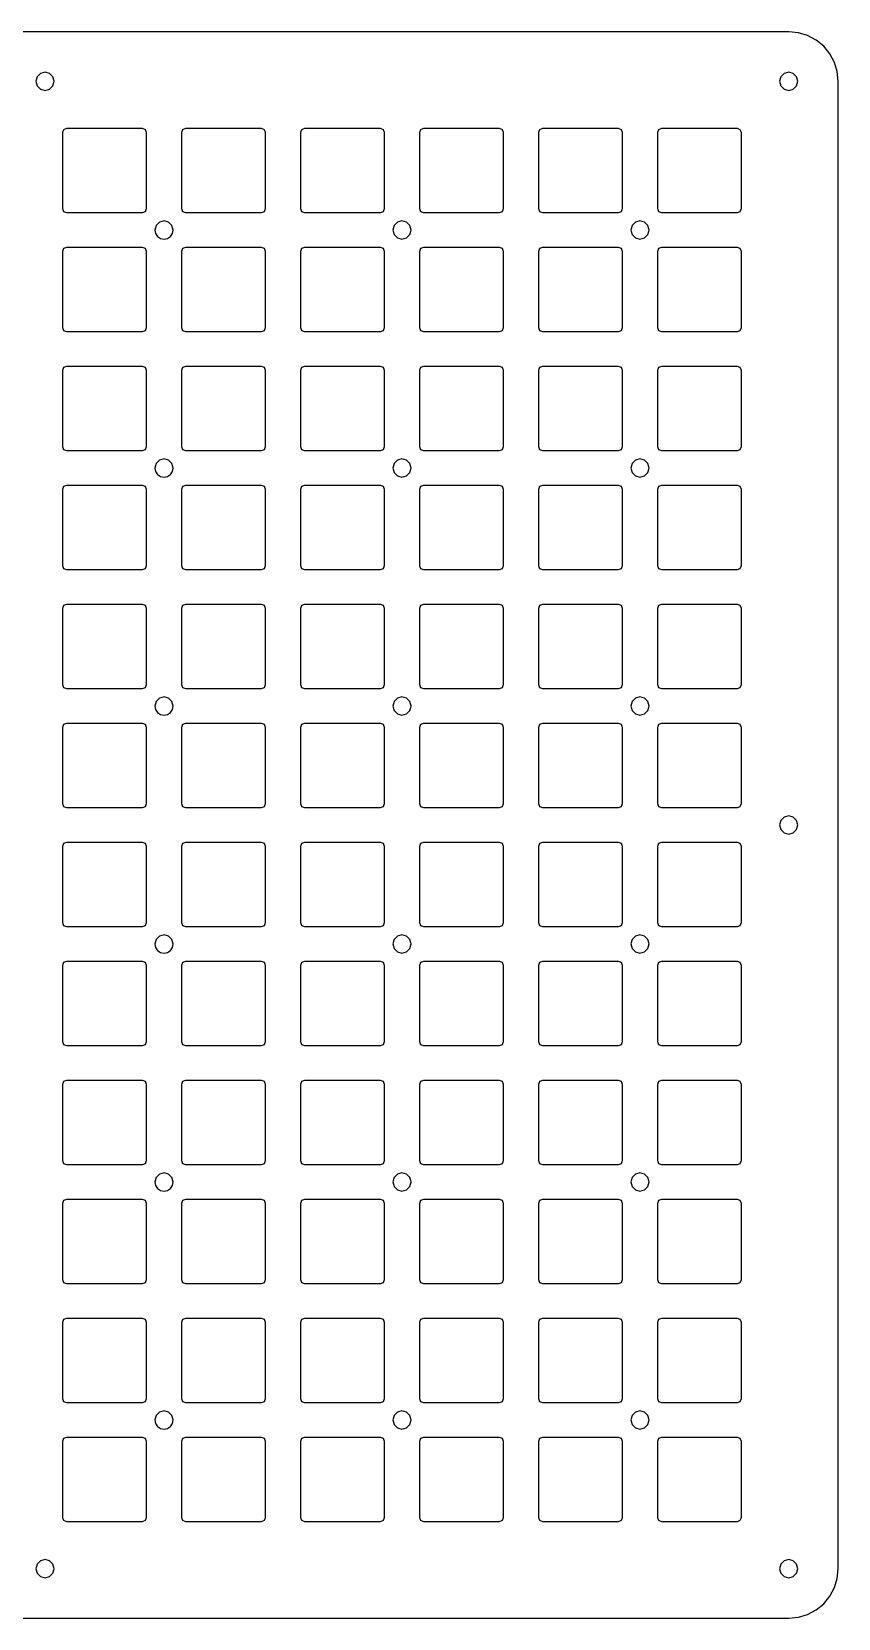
# Model space of a CAD drawing. Extents: x -1 to 205, y 93 to 298.
# Drawn here: x 103.1 to 204.7, y 93.2 to 293.2 of the extents above; entities that cross this region are included whole.
import ezdxf

# ---------------------------------------------------------------- set-up
doc = ezdxf.new("R2010")
doc.units = 0

msp = doc.modelspace()

# ---------------------------------------------------------------- linework, layer by layer
at = {"layer": 'Shape2DView'}
for p, q in [((198.489, 293.157), (10.9892, 293.157)), ((199.714009, 293.0358), (198.489, 293.157)), ((200.880773, 292.68125), (199.714009, 293.0358)), ((201.956506, 292.10693), (200.880773, 292.68125)), ((202.90842, 291.32642), (201.956506, 292.10693)), ((203.68893, 290.374506), (202.90842, 291.32642)), ((204.26325, 289.298773), (203.68893, 290.374506)), ((104.739, 288.057), (104.164, 287.902929)), ((105.314, 287.902929), (104.739, 288.057)), ((198.489, 288.057), (197.914, 287.902929)), ((199.064, 287.902929), (198.489, 288.057)), ((204.6178, 288.132009), (204.26325, 289.298773)), ((204.739, 286.907), (204.6178, 288.132009)), ((103.743071, 287.482), (103.589, 286.907)), ((103.589, 286.907), (103.743071, 286.332)), ((104.164, 287.902929), (103.743071, 287.482)), ((103.743071, 286.332), (104.164, 285.911071)), ((105.734929, 287.482), (105.314, 287.902929)), ((105.314, 285.911071), (105.734929, 286.332)), ((105.889, 286.907), (105.734929, 287.482)), ((105.734929, 286.332), (105.889, 286.907)), ((105.889, 286.907), (105.889, 286.907)), ((197.493071, 287.482), (197.339, 286.907)), ((197.339, 286.907), (197.493071, 286.332)), ((197.914, 287.902929), (197.493071, 287.482)), ((197.493071, 286.332), (197.914, 285.911071)), ((199.484929, 287.482), (199.064, 287.902929)), ((199.064, 285.911071), (199.484929, 286.332)), ((199.639, 286.907), (199.484929, 287.482)), ((199.484929, 286.332), (199.639, 286.907)), ((199.639, 286.907), (199.639, 286.907)), ((204.739, 99.4073), (204.739, 286.907)), ((104.164, 285.911071), (104.739, 285.757)), ((104.739, 285.757), (105.314, 285.911071)), ((197.914, 285.911071), (198.489, 285.757)), ((198.489, 285.757), (199.064, 285.911071)), ((107.085446, 280.810555), (106.938999, 280.457002)), ((106.939, 280.457), (106.939, 270.857)), ((107.439, 280.957), (107.085446, 280.810555)), ((117.039, 280.957), (107.439, 280.957)), ((117.392554, 280.810552), (117.039002, 280.956998)), ((117.539, 280.457), (117.392554, 280.810552)), ((117.539, 270.857), (117.539, 280.457)), ((121.939, 280.457), (121.939, 270.857)), ((122.085448, 280.810554), (121.939002, 280.457002)), ((122.439, 280.957), (122.085448, 280.810554)), ((132.039, 280.957), (122.439, 280.957)), ((132.392553, 280.810553), (132.038999, 280.956998)), ((132.539, 280.457), (132.392553, 280.810553)), ((132.539, 270.857), (132.539, 280.457)), ((136.939, 280.457), (136.939, 270.857)), ((137.085448, 280.810554), (136.939002, 280.457002)), ((137.439, 280.957), (137.085448, 280.810554)), ((147.039, 280.957), (137.439, 280.957)), ((147.392554, 280.810552), (147.039002, 280.956998)), ((147.539, 280.457), (147.392554, 280.810552)), ((147.539, 270.857), (147.539, 280.457)), ((152.085446, 280.810555), (151.938999, 280.457002)), ((151.939, 280.457), (151.939, 270.857)), ((152.439, 280.957), (152.085446, 280.810555)), ((162.039, 280.957), (152.439, 280.957)), ((162.392554, 280.810552), (162.039002, 280.956998)), ((162.539, 280.457), (162.392554, 280.810552)), ((162.539, 270.857), (162.539, 280.457)), ((166.939, 280.457), (166.939, 270.857)), ((167.085448, 280.810554), (166.939002, 280.457002)), ((167.439, 280.957), (167.085448, 280.810554)), ((177.039, 280.957), (167.439, 280.957)), ((177.392553, 280.810553), (177.038999, 280.956998)), ((177.539, 280.457), (177.392553, 280.810553)), ((177.539, 270.857), (177.539, 280.457)), ((181.939, 280.457), (181.939, 270.857)), ((182.085448, 280.810554), (181.939002, 280.457002)), ((182.439, 280.957), (182.085448, 280.810554)), ((192.039, 280.957), (182.439, 280.957)), ((192.392554, 280.810552), (192.039002, 280.956998)), ((192.539, 280.457), (192.392554, 280.810552)), ((192.539, 270.857), (192.539, 280.457)), ((106.939, 270.857), (107.085447, 270.503447)), ((107.085447, 270.503447), (107.439001, 270.357001)), ((107.439, 270.357), (117.039, 270.357)), ((117.039, 270.357), (117.392552, 270.503447)), ((117.392552, 270.503447), (117.538998, 270.856999)), ((121.939, 270.857), (122.085446, 270.503448)), ((122.085446, 270.503448), (122.438998, 270.357001)), ((122.439, 270.357), (132.039, 270.357)), ((132.039, 270.357), (132.392554, 270.503446)), ((132.392554, 270.503446), (132.539001, 270.856999)), ((136.939, 270.857), (137.085446, 270.503448)), ((137.085446, 270.503448), (137.438998, 270.357001)), ((137.439, 270.357), (147.039, 270.357)), ((147.039, 270.357), (147.392552, 270.503447)), ((147.392552, 270.503447), (147.538998, 270.856999)), ((151.939, 270.857), (152.085447, 270.503447)), ((152.085447, 270.503447), (152.439001, 270.357001)), ((152.439, 270.357), (162.039, 270.357)), ((162.039, 270.357), (162.392552, 270.503447)), ((162.392552, 270.503447), (162.538998, 270.856999)), ((166.939, 270.857), (167.085446, 270.503448)), ((167.085446, 270.503448), (167.438998, 270.357001)), ((167.439, 270.357), (177.039, 270.357)), ((177.039, 270.357), (177.392554, 270.503446)), ((177.392554, 270.503446), (177.539001, 270.856999)), ((181.939, 270.857), (182.085446, 270.503448)), ((182.085446, 270.503448), (182.438998, 270.357001)), ((182.439, 270.357), (192.039, 270.357)), ((192.039, 270.357), (192.392552, 270.503447)), ((192.392552, 270.503447), (192.538998, 270.856999)), ((118.743071, 268.732), (118.589, 268.157)), ((118.589, 268.157), (118.679373, 267.709368)), ((119.164, 269.152929), (118.743071, 268.732)), ((119.739, 269.307), (119.164, 269.152929)), ((120.314, 269.152929), (119.739, 269.307)), ((120.734929, 268.732), (120.314, 269.152929)), ((120.889, 268.157), (120.734929, 268.732)), ((120.798627, 267.709368), (120.889, 268.157)), ((120.889, 268.157), (120.889, 268.157)), ((148.743071, 268.732), (148.589, 268.157)), ((148.589, 268.157), (148.743071, 267.582)), ((149.164, 269.152929), (148.743071, 268.732)), ((149.739, 269.307), (149.164, 269.152929)), ((150.314, 269.152929), (149.739, 269.307)), ((150.734929, 268.732), (150.314, 269.152929)), ((150.889, 268.157), (150.734929, 268.732)), ((150.734929, 267.582), (150.889, 268.157)), ((150.889, 268.157), (150.889, 268.157)), ((178.743071, 268.732), (178.589, 268.157)), ((178.589, 268.157), (178.743071, 267.582)), ((179.164, 269.152929), (178.743071, 268.732)), ((179.739, 269.307), (179.164, 269.152929)), ((180.314, 269.152929), (179.739, 269.307)), ((180.734929, 268.732), (180.314, 269.152929)), ((180.889, 268.157), (180.734929, 268.732)), ((180.734929, 267.582), (180.889, 268.157)), ((180.889, 268.157), (180.889, 268.157)), ((118.679373, 267.709368), (118.925827, 267.343827)), ((118.925827, 267.343827), (119.291368, 267.097373)), ((119.291368, 267.097373), (119.739, 267.007)), ((119.739, 267.007), (120.186632, 267.097373)), ((120.186632, 267.097373), (120.552173, 267.343827)), ((120.552173, 267.343827), (120.798627, 267.709368)), ((148.743071, 267.582), (149.164, 267.161071)), ((149.164, 267.161071), (149.739, 267.007)), ((149.739, 267.007), (150.314, 267.161071)), ((150.314, 267.161071), (150.734929, 267.582)), ((178.743071, 267.582), (179.164, 267.161071)), ((179.164, 267.161071), (179.739, 267.007)), ((179.739, 267.007), (180.314, 267.161071)), ((180.314, 267.161071), (180.734929, 267.582)), ((107.085446, 265.810555), (106.938999, 265.457002)), ((106.939, 265.457), (106.939, 255.857)), ((107.439, 265.957), (107.085446, 265.810555)), ((117.039, 265.957), (107.439, 265.957)), ((117.392554, 265.810552), (117.039002, 265.956998)), ((117.539, 265.457), (117.392554, 265.810552)), ((117.539, 255.857), (117.539, 265.457)), ((121.939, 265.457), (121.939, 255.857)), ((122.085448, 265.810554), (121.939002, 265.457002)), ((122.439, 265.957), (122.085448, 265.810554)), ((132.039, 265.957), (122.439, 265.957)), ((132.392553, 265.810553), (132.038999, 265.956998)), ((132.539, 265.457), (132.392553, 265.810553)), ((132.539, 255.857), (132.539, 265.457)), ((136.939, 265.457), (136.939, 255.857)), ((137.085448, 265.810554), (136.939002, 265.457002)), ((137.439, 265.957), (137.085448, 265.810554)), ((147.039, 265.957), (137.439, 265.957)), ((147.392554, 265.810552), (147.039002, 265.956998)), ((147.539, 265.457), (147.392554, 265.810552)), ((147.539, 255.857), (147.539, 265.457)), ((152.085446, 265.810555), (151.938999, 265.457002)), ((151.939, 265.457), (151.939, 255.857)), ((152.439, 265.957), (152.085446, 265.810555)), ((162.039, 265.957), (152.439, 265.957)), ((162.392554, 265.810552), (162.039002, 265.956998)), ((162.539, 265.457), (162.392554, 265.810552)), ((162.539, 255.857), (162.539, 265.457)), ((166.939, 265.457), (166.939, 255.857)), ((167.085448, 265.810554), (166.939002, 265.457002)), ((167.439, 265.957), (167.085448, 265.810554)), ((177.039, 265.957), (167.439, 265.957)), ((177.392553, 265.810553), (177.038999, 265.956998)), ((177.539, 265.457), (177.392553, 265.810553)), ((177.539, 255.857), (177.539, 265.457)), ((181.939, 265.457), (181.939, 255.857)), ((182.085448, 265.810554), (181.939002, 265.457002)), ((182.439, 265.957), (182.085448, 265.810554)), ((192.039, 265.957), (182.439, 265.957)), ((192.392554, 265.810552), (192.039002, 265.956998)), ((192.539, 265.457), (192.392554, 265.810552)), ((192.539, 255.857), (192.539, 265.457)), ((106.939, 255.857), (107.085447, 255.503447)), ((107.085447, 255.503447), (107.439001, 255.357002)), ((107.439, 255.357), (117.039, 255.357)), ((117.039, 255.357), (117.392552, 255.503446)), ((117.392552, 255.503446), (117.538998, 255.856998)), ((121.939, 255.857), (122.085446, 255.503448)), ((122.085446, 255.503448), (122.438998, 255.357002)), ((122.439, 255.357), (132.039, 255.357)), ((132.039, 255.357), (132.392554, 255.503445)), ((132.392554, 255.503445), (132.539001, 255.856998)), ((136.939, 255.857), (137.085446, 255.503448)), ((137.085446, 255.503448), (137.438998, 255.357002)), ((137.439, 255.357), (147.039, 255.357)), ((147.039, 255.357), (147.392552, 255.503446)), ((147.392552, 255.503446), (147.538998, 255.856998)), ((151.939, 255.857), (152.085447, 255.503447)), ((152.085447, 255.503447), (152.439001, 255.357002)), ((152.439, 255.357), (162.039, 255.357)), ((162.039, 255.357), (162.392552, 255.503446)), ((162.392552, 255.503446), (162.538998, 255.856998)), ((166.939, 255.857), (167.085446, 255.503448)), ((167.085446, 255.503448), (167.438998, 255.357002)), ((167.439, 255.357), (177.039, 255.357)), ((177.039, 255.357), (177.392554, 255.503445)), ((177.392554, 255.503445), (177.539001, 255.856998)), ((181.939, 255.857), (182.085446, 255.503448)), ((182.085446, 255.503448), (182.438998, 255.357002)), ((182.439, 255.357), (192.039, 255.357)), ((192.039, 255.357), (192.392552, 255.503446)), ((192.392552, 255.503446), (192.538998, 255.856998)), ((107.085445, 250.810554), (106.938999, 250.456999)), ((106.939, 250.457), (106.939, 240.857)), ((107.439, 250.957), (107.085445, 250.810554)), ((117.039, 250.957), (107.439, 250.957)), ((117.392555, 250.810554), (117.039002, 250.957001)), ((117.539, 250.457), (117.392555, 250.810554)), ((117.539, 240.857), (117.539, 250.457)), ((121.939, 250.457), (121.939, 240.857)), ((122.085447, 250.810553), (121.939002, 250.456999)), ((122.439, 250.957), (122.085447, 250.810553)), ((132.039, 250.957), (122.439, 250.957)), ((132.392554, 250.810555), (132.038999, 250.957001)), ((132.539, 250.457), (132.392554, 250.810555)), ((132.539, 240.857), (132.539, 250.457)), ((136.939, 250.457), (136.939, 240.857)), ((137.085447, 250.810553), (136.939002, 250.456999)), ((137.439, 250.957), (137.085447, 250.810553)), ((147.039, 250.957), (137.439, 250.957)), ((147.392555, 250.810554), (147.039002, 250.957001)), ((147.539, 250.457), (147.392555, 250.810554)), ((147.539, 240.857), (147.539, 250.457)), ((152.085445, 250.810554), (151.938999, 250.456999)), ((151.939, 250.457), (151.939, 240.857)), ((152.439, 250.957), (152.085445, 250.810554)), ((162.039, 250.957), (152.439, 250.957)), ((162.392555, 250.810554), (162.039002, 250.957001)), ((162.539, 250.457), (162.392555, 250.810554)), ((162.539, 240.857), (162.539, 250.457)), ((166.939, 250.457), (166.939, 240.857)), ((167.085447, 250.810553), (166.939002, 250.456999)), ((167.439, 250.957), (167.085447, 250.810553)), ((177.039, 250.957), (167.439, 250.957)), ((177.392554, 250.810555), (177.038999, 250.957001)), ((177.539, 250.457), (177.392554, 250.810555)), ((177.539, 240.857), (177.539, 250.457)), ((181.939, 250.457), (181.939, 240.857)), ((182.085447, 250.810553), (181.939002, 250.456999)), ((182.439, 250.957), (182.085447, 250.810553)), ((192.039, 250.957), (182.439, 250.957)), ((192.392555, 250.810554), (192.039002, 250.957001)), ((192.539, 250.457), (192.392555, 250.810554)), ((192.539, 240.857), (192.539, 250.457)), ((106.939, 240.857), (107.085447, 240.503447)), ((107.085447, 240.503447), (107.439001, 240.357002)), ((107.439, 240.357), (117.039, 240.357)), ((117.039, 240.357), (117.392552, 240.503446)), ((117.392552, 240.503446), (117.538998, 240.856998)), ((121.939, 240.857), (122.085446, 240.503448)), ((122.085446, 240.503448), (122.438998, 240.357002)), ((122.439, 240.357), (132.039, 240.357)), ((132.039, 240.357), (132.392554, 240.503445)), ((132.392554, 240.503445), (132.539001, 240.856998)), ((136.939, 240.857), (137.085446, 240.503448)), ((137.085446, 240.503448), (137.438998, 240.357002)), ((137.439, 240.357), (147.039, 240.357)), ((147.039, 240.357), (147.392552, 240.503446)), ((147.392552, 240.503446), (147.538998, 240.856998)), ((151.939, 240.857), (152.085447, 240.503447)), ((152.085447, 240.503447), (152.439001, 240.357002)), ((152.439, 240.357), (162.039, 240.357)), ((162.039, 240.357), (162.392552, 240.503446)), ((162.392552, 240.503446), (162.538998, 240.856998)), ((166.939, 240.857), (167.085446, 240.503448)), ((167.085446, 240.503448), (167.438998, 240.357002)), ((167.439, 240.357), (177.039, 240.357)), ((177.039, 240.357), (177.392554, 240.503445)), ((177.392554, 240.503445), (177.539001, 240.856998)), ((181.939, 240.857), (182.085446, 240.503448)), ((182.085446, 240.503448), (182.438998, 240.357002)), ((182.439, 240.357), (192.039, 240.357)), ((192.039, 240.357), (192.392552, 240.503446)), ((192.392552, 240.503446), (192.538998, 240.856998)), ((118.743071, 238.732), (118.589, 238.157)), ((118.589, 238.157), (118.679373, 237.709368)), ((119.164, 239.152929), (118.743071, 238.732)), ((119.739, 239.307), (119.164, 239.152929)), ((120.314, 239.152929), (119.739, 239.307)), ((120.734929, 238.732), (120.314, 239.152929)), ((120.889, 238.157), (120.734929, 238.732)), ((120.798627, 237.709368), (120.889, 238.157)), ((120.889, 238.157), (120.889, 238.157)), ((148.743071, 238.732), (148.589, 238.157)), ((148.589, 238.157), (148.743071, 237.582)), ((149.164, 239.152929), (148.743071, 238.732)), ((149.739, 239.307), (149.164, 239.152929)), ((150.314, 239.152929), (149.739, 239.307)), ((150.734929, 238.732), (150.314, 239.152929)), ((150.889, 238.157), (150.734929, 238.732)), ((150.734929, 237.582), (150.889, 238.157)), ((150.889, 238.157), (150.889, 238.157)), ((178.743071, 238.732), (178.589, 238.157)), ((178.589, 238.157), (178.743071, 237.582)), ((179.164, 239.152929), (178.743071, 238.732)), ((179.739, 239.307), (179.164, 239.152929)), ((180.314, 239.152929), (179.739, 239.307)), ((180.734929, 238.732), (180.314, 239.152929)), ((180.889, 238.157), (180.734929, 238.732)), ((180.734929, 237.582), (180.889, 238.157)), ((180.889, 238.157), (180.889, 238.157)), ((118.679373, 237.709368), (118.925827, 237.343827)), ((118.925827, 237.343827), (119.291368, 237.097373)), ((119.291368, 237.097373), (119.739, 237.007)), ((119.739, 237.007), (120.186632, 237.097373)), ((120.186632, 237.097373), (120.552173, 237.343827)), ((120.552173, 237.343827), (120.798627, 237.709368)), ((148.743071, 237.582), (149.164, 237.161071)), ((149.164, 237.161071), (149.739, 237.007)), ((149.739, 237.007), (150.314, 237.161071)), ((150.314, 237.161071), (150.734929, 237.582)), ((178.743071, 237.582), (179.164, 237.161071)), ((179.164, 237.161071), (179.739, 237.007)), ((179.739, 237.007), (180.314, 237.161071)), ((180.314, 237.161071), (180.734929, 237.582)), ((107.085446, 235.810555), (106.938999, 235.457002)), ((106.939, 235.457), (106.939, 225.857)), ((107.439, 235.957), (107.085446, 235.810555)), ((117.039, 235.957), (107.439, 235.957)), ((117.392554, 235.810552), (117.039002, 235.956998)), ((117.539, 235.457), (117.392554, 235.810552)), ((117.539, 225.857), (117.539, 235.457)), ((121.939, 235.457), (121.939, 225.857)), ((122.085448, 235.810554), (121.939002, 235.457002)), ((122.439, 235.957), (122.085448, 235.810554)), ((132.039, 235.957), (122.439, 235.957)), ((132.392553, 235.810553), (132.038999, 235.956998)), ((132.539, 235.457), (132.392553, 235.810553)), ((132.539, 225.857), (132.539, 235.457)), ((136.939, 235.457), (136.939, 225.857)), ((137.085448, 235.810554), (136.939002, 235.457002)), ((137.439, 235.957), (137.085448, 235.810554)), ((147.039, 235.957), (137.439, 235.957)), ((147.392554, 235.810552), (147.039002, 235.956998)), ((147.539, 235.457), (147.392554, 235.810552)), ((147.539, 225.857), (147.539, 235.457)), ((152.085446, 235.810555), (151.938999, 235.457002)), ((151.939, 235.457), (151.939, 225.857)), ((152.439, 235.957), (152.085446, 235.810555)), ((162.039, 235.957), (152.439, 235.957)), ((162.392554, 235.810552), (162.039002, 235.956998)), ((162.539, 235.457), (162.392554, 235.810552)), ((162.539, 225.857), (162.539, 235.457)), ((166.939, 235.457), (166.939, 225.857)), ((167.085448, 235.810554), (166.939002, 235.457002)), ((167.439, 235.957), (167.085448, 235.810554)), ((177.039, 235.957), (167.439, 235.957)), ((177.392553, 235.810553), (177.038999, 235.956998)), ((177.539, 235.457), (177.392553, 235.810553)), ((177.539, 225.857), (177.539, 235.457)), ((181.939, 235.457), (181.939, 225.857)), ((182.085448, 235.810554), (181.939002, 235.457002)), ((182.439, 235.957), (182.085448, 235.810554)), ((192.039, 235.957), (182.439, 235.957)), ((192.392554, 235.810552), (192.039002, 235.956998)), ((192.539, 235.457), (192.392554, 235.810552)), ((192.539, 225.857), (192.539, 235.457)), ((106.939, 225.857), (107.085446, 225.503445)), ((107.085446, 225.503445), (107.439001, 225.356999)), ((107.439, 225.357), (117.039, 225.357)), ((117.039, 225.357), (117.392553, 225.503447)), ((117.392553, 225.503447), (117.538998, 225.857001)), ((121.939, 225.857), (122.085445, 225.503446)), ((122.085445, 225.503446), (122.438998, 225.356999)), ((122.439, 225.357), (132.039, 225.357)), ((132.039, 225.357), (132.392555, 225.503446)), ((132.392555, 225.503446), (132.539001, 225.857001)), ((136.939, 225.857), (137.085445, 225.503446)), ((137.085445, 225.503446), (137.438998, 225.356999)), ((137.439, 225.357), (147.039, 225.357)), ((147.039, 225.357), (147.392553, 225.503447)), ((147.392553, 225.503447), (147.538998, 225.857001)), ((151.939, 225.857), (152.085446, 225.503445)), ((152.085446, 225.503445), (152.439001, 225.356999)), ((152.439, 225.357), (162.039, 225.357)), ((162.039, 225.357), (162.392553, 225.503447)), ((162.392553, 225.503447), (162.538998, 225.857001)), ((166.939, 225.857), (167.085445, 225.503446)), ((167.085445, 225.503446), (167.438998, 225.356999)), ((167.439, 225.357), (177.039, 225.357)), ((177.039, 225.357), (177.392555, 225.503446)), ((177.392555, 225.503446), (177.539001, 225.857001)), ((181.939, 225.857), (182.085445, 225.503446)), ((182.085445, 225.503446), (182.438998, 225.356999)), ((182.439, 225.357), (192.039, 225.357)), ((192.039, 225.357), (192.392553, 225.503447)), ((192.392553, 225.503447), (192.538998, 225.857001)), ((107.085446, 220.810555), (106.938999, 220.457002)), ((106.939, 220.457), (106.939, 210.857)), ((107.439, 220.957), (107.085446, 220.810555)), ((117.039, 220.957), (107.439, 220.957)), ((117.392554, 220.810552), (117.039002, 220.956998)), ((117.539, 220.457), (117.392554, 220.810552)), ((117.539, 210.857), (117.539, 220.457)), ((121.939, 220.457), (121.939, 210.857)), ((122.085448, 220.810554), (121.939002, 220.457002)), ((122.439, 220.957), (122.085448, 220.810554)), ((132.039, 220.957), (122.439, 220.957)), ((132.392553, 220.810553), (132.038999, 220.956998)), ((132.539, 220.457), (132.392553, 220.810553)), ((132.539, 210.857), (132.539, 220.457)), ((136.939, 220.457), (136.939, 210.857)), ((137.085448, 220.810554), (136.939002, 220.457002)), ((137.439, 220.957), (137.085448, 220.810554)), ((147.039, 220.957), (137.439, 220.957)), ((147.392554, 220.810552), (147.039002, 220.956998)), ((147.539, 220.457), (147.392554, 220.810552)), ((147.539, 210.857), (147.539, 220.457)), ((152.085446, 220.810555), (151.938999, 220.457002)), ((151.939, 220.457), (151.939, 210.857)), ((152.439, 220.957), (152.085446, 220.810555)), ((162.039, 220.957), (152.439, 220.957)), ((162.392554, 220.810552), (162.039002, 220.956998)), ((162.539, 220.457), (162.392554, 220.810552)), ((162.539, 210.857), (162.539, 220.457)), ((166.939, 220.457), (166.939, 210.857)), ((167.085448, 220.810554), (166.939002, 220.457002)), ((167.439, 220.957), (167.085448, 220.810554)), ((177.039, 220.957), (167.439, 220.957)), ((177.392553, 220.810553), (177.038999, 220.956998)), ((177.539, 220.457), (177.392553, 220.810553)), ((177.539, 210.857), (177.539, 220.457)), ((181.939, 220.457), (181.939, 210.857)), ((182.085448, 220.810554), (181.939002, 220.457002)), ((182.439, 220.957), (182.085448, 220.810554)), ((192.039, 220.957), (182.439, 220.957)), ((192.392554, 220.810552), (192.039002, 220.956998)), ((192.539, 220.457), (192.392554, 220.810552)), ((192.539, 210.857), (192.539, 220.457)), ((106.939, 210.857), (107.085447, 210.503447)), ((107.085447, 210.503447), (107.439001, 210.357002)), ((107.439, 210.357), (117.039, 210.357)), ((117.039, 210.357), (117.392552, 210.503446)), ((117.392552, 210.503446), (117.538998, 210.856998)), ((121.939, 210.857), (122.085446, 210.503448)), ((122.085446, 210.503448), (122.438998, 210.357002)), ((122.439, 210.357), (132.039, 210.357)), ((132.039, 210.357), (132.392554, 210.503445)), ((132.392554, 210.503445), (132.539001, 210.856998)), ((136.939, 210.857), (137.085446, 210.503448)), ((137.085446, 210.503448), (137.438998, 210.357002)), ((137.439, 210.357), (147.039, 210.357)), ((147.039, 210.357), (147.392552, 210.503446)), ((147.392552, 210.503446), (147.538998, 210.856998)), ((151.939, 210.857), (152.085447, 210.503447)), ((152.085447, 210.503447), (152.439001, 210.357002)), ((152.439, 210.357), (162.039, 210.357)), ((162.039, 210.357), (162.392552, 210.503446)), ((162.392552, 210.503446), (162.538998, 210.856998)), ((166.939, 210.857), (167.085446, 210.503448)), ((167.085446, 210.503448), (167.438998, 210.357002)), ((167.439, 210.357), (177.039, 210.357)), ((177.039, 210.357), (177.392554, 210.503445)), ((177.392554, 210.503445), (177.539001, 210.856998)), ((181.939, 210.857), (182.085446, 210.503448)), ((182.085446, 210.503448), (182.438998, 210.357002)), ((182.439, 210.357), (192.039, 210.357)), ((192.039, 210.357), (192.392552, 210.503446)), ((192.392552, 210.503446), (192.538998, 210.856998)), ((118.743071, 208.732), (118.589, 208.157)), ((118.589, 208.157), (118.679373, 207.709368)), ((119.164, 209.152929), (118.743071, 208.732)), ((119.739, 209.307), (119.164, 209.152929)), ((120.314, 209.152929), (119.739, 209.307)), ((120.734929, 208.732), (120.314, 209.152929)), ((120.889, 208.157), (120.734929, 208.732)), ((120.798627, 207.709368), (120.889, 208.157)), ((120.889, 208.157), (120.889, 208.157)), ((148.743071, 208.732), (148.589, 208.157)), ((148.589, 208.157), (148.743071, 207.582)), ((149.164, 209.152929), (148.743071, 208.732)), ((149.739, 209.307), (149.164, 209.152929)), ((150.314, 209.152929), (149.739, 209.307)), ((150.734929, 208.732), (150.314, 209.152929)), ((150.889, 208.157), (150.734929, 208.732)), ((150.734929, 207.582), (150.889, 208.157)), ((150.889, 208.157), (150.889, 208.157)), ((178.743071, 208.732), (178.589, 208.157)), ((178.589, 208.157), (178.743071, 207.582)), ((179.164, 209.152929), (178.743071, 208.732)), ((179.739, 209.307), (179.164, 209.152929)), ((180.314, 209.152929), (179.739, 209.307)), ((180.734929, 208.732), (180.314, 209.152929)), ((180.889, 208.157), (180.734929, 208.732)), ((180.734929, 207.582), (180.889, 208.157)), ((180.889, 208.157), (180.889, 208.157)), ((118.679373, 207.709368), (118.925827, 207.343827)), ((118.925827, 207.343827), (119.291368, 207.097373)), ((119.291368, 207.097373), (119.739, 207.007)), ((119.739, 207.007), (120.186632, 207.097373)), ((120.186632, 207.097373), (120.552173, 207.343827)), ((120.552173, 207.343827), (120.798627, 207.709368)), ((148.743071, 207.582), (149.164, 207.161071)), ((149.164, 207.161071), (149.739, 207.007)), ((149.739, 207.007), (150.314, 207.161071)), ((150.314, 207.161071), (150.734929, 207.582)), ((178.743071, 207.582), (179.164, 207.161071)), ((179.164, 207.161071), (179.739, 207.007)), ((179.739, 207.007), (180.314, 207.161071)), ((180.314, 207.161071), (180.734929, 207.582)), ((107.085445, 205.810554), (106.938999, 205.456999)), ((106.939, 205.457), (106.939, 195.857)), ((107.439, 205.957), (107.085445, 205.810554)), ((117.039, 205.957), (107.439, 205.957)), ((117.392555, 205.810554), (117.039002, 205.957001)), ((117.539, 205.457), (117.392555, 205.810554)), ((117.539, 195.857), (117.539, 205.457)), ((121.939, 205.457), (121.939, 195.857)), ((122.085447, 205.810553), (121.939002, 205.456999)), ((122.439, 205.957), (122.085447, 205.810553)), ((132.039, 205.957), (122.439, 205.957)), ((132.392554, 205.810555), (132.038999, 205.957001)), ((132.539, 205.457), (132.392554, 205.810555)), ((132.539, 195.857), (132.539, 205.457)), ((136.939, 205.457), (136.939, 195.857)), ((137.085447, 205.810553), (136.939002, 205.456999)), ((137.439, 205.957), (137.085447, 205.810553)), ((147.039, 205.957), (137.439, 205.957)), ((147.392555, 205.810554), (147.039002, 205.957001)), ((147.539, 205.457), (147.392555, 205.810554)), ((147.539, 195.857), (147.539, 205.457)), ((152.085445, 205.810554), (151.938999, 205.456999)), ((151.939, 205.457), (151.939, 195.857)), ((152.439, 205.957), (152.085445, 205.810554)), ((162.039, 205.957), (152.439, 205.957)), ((162.392555, 205.810554), (162.039002, 205.957001)), ((162.539, 205.457), (162.392555, 205.810554)), ((162.539, 195.857), (162.539, 205.457)), ((166.939, 205.457), (166.939, 195.857)), ((167.085447, 205.810553), (166.939002, 205.456999)), ((167.439, 205.957), (167.085447, 205.810553)), ((177.039, 205.957), (167.439, 205.957)), ((177.392554, 205.810555), (177.038999, 205.957001)), ((177.539, 205.457), (177.392554, 205.810555)), ((177.539, 195.857), (177.539, 205.457)), ((181.939, 205.457), (181.939, 195.857)), ((182.085447, 205.810553), (181.939002, 205.456999)), ((182.439, 205.957), (182.085447, 205.810553)), ((192.039, 205.957), (182.439, 205.957)), ((192.392555, 205.810554), (192.039002, 205.957001)), ((192.539, 205.457), (192.392555, 205.810554)), ((192.539, 195.857), (192.539, 205.457)), ((106.939, 195.857), (107.085447, 195.503447)), ((107.085447, 195.503447), (107.439001, 195.357002)), ((107.439, 195.357), (117.039, 195.357)), ((117.039, 195.357), (117.392552, 195.503446)), ((117.392552, 195.503446), (117.538998, 195.856998)), ((121.939, 195.857), (122.085446, 195.503448)), ((122.085446, 195.503448), (122.438998, 195.357002)), ((122.439, 195.357), (132.039, 195.357)), ((132.039, 195.357), (132.392554, 195.503445)), ((132.392554, 195.503445), (132.539001, 195.856998)), ((136.939, 195.857), (137.085446, 195.503448)), ((137.085446, 195.503448), (137.438998, 195.357002)), ((137.439, 195.357), (147.039, 195.357)), ((147.039, 195.357), (147.392552, 195.503446)), ((147.392552, 195.503446), (147.538998, 195.856998)), ((151.939, 195.857), (152.085447, 195.503447)), ((152.085447, 195.503447), (152.439001, 195.357002)), ((152.439, 195.357), (162.039, 195.357)), ((162.039, 195.357), (162.392552, 195.503446)), ((162.392552, 195.503446), (162.538998, 195.856998)), ((166.939, 195.857), (167.085446, 195.503448)), ((167.085446, 195.503448), (167.438998, 195.357002)), ((167.439, 195.357), (177.039, 195.357)), ((177.039, 195.357), (177.392554, 195.503445)), ((177.392554, 195.503445), (177.539001, 195.856998)), ((181.939, 195.857), (182.085446, 195.503448)), ((182.085446, 195.503448), (182.438998, 195.357002)), ((182.439, 195.357), (192.039, 195.357)), ((192.039, 195.357), (192.392552, 195.503446)), ((192.392552, 195.503446), (192.538998, 195.856998)), ((197.914, 194.152929), (197.493071, 193.732)), ((198.489, 194.307), (197.914, 194.152929)), ((199.064, 194.152929), (198.489, 194.307)), ((199.484929, 193.732), (199.064, 194.152929)), ((197.493071, 193.732), (197.339, 193.157)), ((197.339, 193.157), (197.493071, 192.582)), ((197.493071, 192.582), (197.914, 192.161071)), ((197.914, 192.161071), (198.489, 192.007)), ((198.489, 192.007), (199.064, 192.161071)), ((199.064, 192.161071), (199.484929, 192.582)), ((199.639, 193.157), (199.484929, 193.732)), ((199.484929, 192.582), (199.639, 193.157)), ((199.639, 193.157), (199.639, 193.157)), ((107.085446, 190.810555), (106.938999, 190.457002)), ((106.939, 190.457), (106.939, 180.857)), ((107.439, 190.957), (107.085446, 190.810555)), ((117.039, 190.957), (107.439, 190.957)), ((117.392554, 190.810552), (117.039002, 190.956998)), ((117.539, 190.457), (117.392554, 190.810552)), ((117.539, 180.857), (117.539, 190.457)), ((121.939, 190.457), (121.939, 180.857)), ((122.085448, 190.810554), (121.939002, 190.457002)), ((122.439, 190.957), (122.085448, 190.810554)), ((132.039, 190.957), (122.439, 190.957)), ((132.392553, 190.810553), (132.038999, 190.956998)), ((132.539, 190.457), (132.392553, 190.810553)), ((132.539, 180.857), (132.539, 190.457)), ((136.939, 190.457), (136.939, 180.857)), ((137.085448, 190.810554), (136.939002, 190.457002)), ((137.439, 190.957), (137.085448, 190.810554)), ((147.039, 190.957), (137.439, 190.957)), ((147.392554, 190.810552), (147.039002, 190.956998)), ((147.539, 190.457), (147.392554, 190.810552)), ((147.539, 180.857), (147.539, 190.457)), ((152.085446, 190.810555), (151.938999, 190.457002)), ((151.939, 190.457), (151.939, 180.857)), ((152.439, 190.957), (152.085446, 190.810555)), ((162.039, 190.957), (152.439, 190.957)), ((162.392554, 190.810552), (162.039002, 190.956998)), ((162.539, 190.457), (162.392554, 190.810552)), ((162.539, 180.857), (162.539, 190.457)), ((166.939, 190.457), (166.939, 180.857)), ((167.085448, 190.810554), (166.939002, 190.457002)), ((167.439, 190.957), (167.085448, 190.810554)), ((177.039, 190.957), (167.439, 190.957)), ((177.392553, 190.810553), (177.038999, 190.956998)), ((177.539, 190.457), (177.392553, 190.810553)), ((177.539, 180.857), (177.539, 190.457)), ((181.939, 190.457), (181.939, 180.857)), ((182.085448, 190.810554), (181.939002, 190.457002)), ((182.439, 190.957), (182.085448, 190.810554)), ((192.039, 190.957), (182.439, 190.957)), ((192.392554, 190.810554), (192.039, 190.957)), ((192.539, 190.457), (192.392554, 190.810554)), ((192.539, 180.857), (192.539, 190.457)), ((106.939, 180.857), (107.085446, 180.503445)), ((107.085446, 180.503445), (107.439001, 180.356999)), ((107.439, 180.357), (117.039, 180.357)), ((117.039, 180.357), (117.392553, 180.503447)), ((117.392553, 180.503447), (117.538998, 180.857001)), ((121.939, 180.857), (122.085445, 180.503446)), ((122.085445, 180.503446), (122.438998, 180.356999)), ((122.439, 180.357), (132.039, 180.357)), ((132.039, 180.357), (132.392555, 180.503446)), ((132.392555, 180.503446), (132.539001, 180.857001)), ((136.939, 180.857), (137.085445, 180.503446)), ((137.085445, 180.503446), (137.438998, 180.356999)), ((137.439, 180.357), (147.039, 180.357)), ((147.039, 180.357), (147.392553, 180.503447)), ((147.392553, 180.503447), (147.538998, 180.857001)), ((151.939, 180.857), (152.085446, 180.503445)), ((152.085446, 180.503445), (152.439001, 180.356999)), ((152.439, 180.357), (162.039, 180.357)), ((162.039, 180.357), (162.392553, 180.503447)), ((162.392553, 180.503447), (162.538998, 180.857001)), ((166.939, 180.857), (167.085445, 180.503446)), ((167.085445, 180.503446), (167.438998, 180.356999)), ((167.439, 180.357), (177.039, 180.357)), ((177.039, 180.357), (177.392555, 180.503446)), ((177.392555, 180.503446), (177.539001, 180.857001)), ((181.939, 180.857), (182.085445, 180.503446)), ((182.085445, 180.503446), (182.438998, 180.356999)), ((182.439, 180.357), (192.039, 180.357)), ((192.039, 180.357), (192.392553, 180.503447)), ((192.392553, 180.503447), (192.538998, 180.857001)), ((118.743071, 178.732), (118.589, 178.157)), ((118.589, 178.157), (118.679373, 177.709368)), ((119.164, 179.152929), (118.743071, 178.732)), ((119.739, 179.307), (119.164, 179.152929)), ((120.314, 179.152929), (119.739, 179.307)), ((120.734929, 178.732), (120.314, 179.152929)), ((120.889, 178.157), (120.734929, 178.732)), ((120.798627, 177.709368), (120.889, 178.157)), ((120.889, 178.157), (120.889, 178.157)), ((148.743071, 178.732), (148.589, 178.157)), ((148.589, 178.157), (148.743071, 177.582)), ((149.164, 179.152929), (148.743071, 178.732)), ((149.739, 179.307), (149.164, 179.152929)), ((150.314, 179.152929), (149.739, 179.307)), ((150.734929, 178.732), (150.314, 179.152929)), ((150.889, 178.157), (150.734929, 178.732)), ((150.734929, 177.582), (150.889, 178.157)), ((150.889, 178.157), (150.889, 178.157)), ((178.743071, 178.732), (178.589, 178.157)), ((178.589, 178.157), (178.743071, 177.582)), ((179.164, 179.152929), (178.743071, 178.732)), ((179.739, 179.307), (179.164, 179.152929)), ((180.314, 179.152929), (179.739, 179.307)), ((180.734929, 178.732), (180.314, 179.152929)), ((180.889, 178.157), (180.734929, 178.732)), ((180.734929, 177.582), (180.889, 178.157)), ((180.889, 178.157), (180.889, 178.157)), ((118.679373, 177.709368), (118.925827, 177.343827)), ((118.925827, 177.343827), (119.291368, 177.097373)), ((119.291368, 177.097373), (119.739, 177.007)), ((119.739, 177.007), (120.186632, 177.097373)), ((120.186632, 177.097373), (120.552173, 177.343827)), ((120.552173, 177.343827), (120.798627, 177.709368)), ((148.743071, 177.582), (149.164, 177.161071)), ((149.164, 177.161071), (149.739, 177.007)), ((149.739, 177.007), (150.314, 177.161071)), ((150.314, 177.161071), (150.734929, 177.582)), ((178.743071, 177.582), (179.164, 177.161071)), ((179.164, 177.161071), (179.739, 177.007)), ((179.739, 177.007), (180.314, 177.161071)), ((180.314, 177.161071), (180.734929, 177.582)), ((107.085446, 175.810555), (106.938999, 175.457002)), ((106.939, 175.457), (106.939, 165.857)), ((107.439, 175.957), (107.085446, 175.810555)), ((117.039, 175.957), (107.439, 175.957)), ((117.392554, 175.810552), (117.039002, 175.956998)), ((117.539, 175.457), (117.392554, 175.810552)), ((117.539, 165.857), (117.539, 175.457)), ((121.939, 175.457), (121.939, 165.857)), ((122.085448, 175.810554), (121.939002, 175.457002)), ((122.439, 175.957), (122.085448, 175.810554)), ((132.039, 175.957), (122.439, 175.957)), ((132.392553, 175.810553), (132.038999, 175.956998)), ((132.539, 175.457), (132.392553, 175.810553)), ((132.539, 165.857), (132.539, 175.457)), ((136.939, 175.457), (136.939, 165.857)), ((137.085448, 175.810554), (136.939002, 175.457002)), ((137.439, 175.957), (137.085448, 175.810554)), ((147.039, 175.957), (137.439, 175.957)), ((147.392554, 175.810552), (147.039002, 175.956998)), ((147.539, 175.457), (147.392554, 175.810552)), ((147.539, 165.857), (147.539, 175.457)), ((152.085446, 175.810555), (151.938999, 175.457002)), ((151.939, 175.457), (151.939, 165.857)), ((152.439, 175.957), (152.085446, 175.810555)), ((162.039, 175.957), (152.439, 175.957)), ((162.392554, 175.810552), (162.039002, 175.956998)), ((162.539, 175.457), (162.392554, 175.810552)), ((162.539, 165.857), (162.539, 175.457)), ((166.939, 175.457), (166.939, 165.857)), ((167.085448, 175.810554), (166.939002, 175.457002)), ((167.439, 175.957), (167.085448, 175.810554)), ((177.039, 175.957), (167.439, 175.957)), ((177.392553, 175.810553), (177.038999, 175.956998)), ((177.539, 175.457), (177.392553, 175.810553)), ((177.539, 165.857), (177.539, 175.457)), ((181.939, 175.457), (181.939, 165.857)), ((182.085448, 175.810554), (181.939002, 175.457002)), ((182.439, 175.957), (182.085448, 175.810554)), ((192.039, 175.957), (182.439, 175.957)), ((192.392554, 175.810552), (192.039002, 175.956998)), ((192.539, 175.457), (192.392554, 175.810552)), ((192.539, 165.857), (192.539, 175.457)), ((106.939, 165.857), (107.085447, 165.503447)), ((107.085447, 165.503447), (107.439001, 165.357002)), ((107.439, 165.357), (117.039, 165.357)), ((117.039, 165.357), (117.392552, 165.503446)), ((117.392552, 165.503446), (117.538998, 165.856998)), ((121.939, 165.857), (122.085446, 165.503448)), ((122.085446, 165.503448), (122.438998, 165.357002)), ((122.439, 165.357), (132.039, 165.357)), ((132.039, 165.357), (132.392554, 165.503445)), ((132.392554, 165.503445), (132.539001, 165.856998)), ((136.939, 165.857), (137.085446, 165.503448)), ((137.085446, 165.503448), (137.438998, 165.357002)), ((137.439, 165.357), (147.039, 165.357)), ((147.039, 165.357), (147.392552, 165.503446)), ((147.392552, 165.503446), (147.538998, 165.856998)), ((151.939, 165.857), (152.085447, 165.503447)), ((152.085447, 165.503447), (152.439001, 165.357002)), ((152.439, 165.357), (162.039, 165.357)), ((162.039, 165.357), (162.392552, 165.503446)), ((162.392552, 165.503446), (162.538998, 165.856998)), ((166.939, 165.857), (167.085446, 165.503448)), ((167.085446, 165.503448), (167.438998, 165.357002)), ((167.439, 165.357), (177.039, 165.357)), ((177.039, 165.357), (177.392554, 165.503445)), ((177.392554, 165.503445), (177.539001, 165.856998)), ((181.939, 165.857), (182.085446, 165.503448)), ((182.085446, 165.503448), (182.438998, 165.357002)), ((182.439, 165.357), (192.039, 165.357)), ((192.039, 165.357), (192.392552, 165.503446)), ((192.392552, 165.503446), (192.538998, 165.856998)), ((107.085445, 160.810554), (106.938999, 160.456999)), ((106.939, 160.457), (106.939, 150.857)), ((107.439, 160.957), (107.085445, 160.810554)), ((117.039, 160.957), (107.439, 160.957)), ((117.392555, 160.810554), (117.039002, 160.957001)), ((117.539, 160.457), (117.392555, 160.810554)), ((117.539, 150.857), (117.539, 160.457)), ((121.939, 160.457), (121.939, 150.857)), ((122.085447, 160.810553), (121.939002, 160.456999)), ((122.439, 160.957), (122.085447, 160.810553)), ((132.039, 160.957), (122.439, 160.957)), ((132.392554, 160.810555), (132.038999, 160.957001)), ((132.539, 160.457), (132.392554, 160.810555)), ((132.539, 150.857), (132.539, 160.457)), ((136.939, 160.457), (136.939, 150.857)), ((137.085447, 160.810553), (136.939002, 160.456999)), ((137.439, 160.957), (137.085447, 160.810553)), ((147.039, 160.957), (137.439, 160.957)), ((147.392555, 160.810554), (147.039002, 160.957001)), ((147.539, 160.457), (147.392555, 160.810554)), ((147.539, 150.857), (147.539, 160.457)), ((152.085445, 160.810554), (151.938999, 160.456999)), ((151.939, 160.457), (151.939, 150.857)), ((152.439, 160.957), (152.085445, 160.810554)), ((162.039, 160.957), (152.439, 160.957)), ((162.392555, 160.810554), (162.039002, 160.957001)), ((162.539, 160.457), (162.392555, 160.810554)), ((162.539, 150.857), (162.539, 160.457)), ((166.939, 160.457), (166.939, 150.857)), ((167.085447, 160.810553), (166.939002, 160.456999)), ((167.439, 160.957), (167.085447, 160.810553)), ((177.039, 160.957), (167.439, 160.957)), ((177.392554, 160.810555), (177.038999, 160.957001)), ((177.539, 160.457), (177.392554, 160.810555)), ((177.539, 150.857), (177.539, 160.457)), ((181.939, 160.457), (181.939, 150.857)), ((182.085447, 160.810553), (181.939002, 160.456999)), ((182.439, 160.957), (182.085447, 160.810553)), ((192.039, 160.957), (182.439, 160.957)), ((192.392555, 160.810554), (192.039002, 160.957001)), ((192.539, 160.457), (192.392555, 160.810554)), ((192.539, 150.857), (192.539, 160.457)), ((106.939, 150.857), (107.085447, 150.503447)), ((107.085447, 150.503447), (107.439001, 150.357002)), ((107.439, 150.357), (117.039, 150.357)), ((117.039, 150.357), (117.392552, 150.503446)), ((117.392552, 150.503446), (117.538998, 150.856998)), ((121.939, 150.857), (122.085446, 150.503448)), ((122.085446, 150.503448), (122.438998, 150.357002)), ((122.439, 150.357), (132.039, 150.357)), ((132.039, 150.357), (132.392554, 150.503445)), ((132.392554, 150.503445), (132.539001, 150.856998)), ((136.939, 150.857), (137.085446, 150.503448)), ((137.085446, 150.503448), (137.438998, 150.357002)), ((137.439, 150.357), (147.039, 150.357)), ((147.039, 150.357), (147.392552, 150.503446)), ((147.392552, 150.503446), (147.538998, 150.856998)), ((151.939, 150.857), (152.085447, 150.503447)), ((152.085447, 150.503447), (152.439001, 150.357002)), ((152.439, 150.357), (162.039, 150.357)), ((162.039, 150.357), (162.392552, 150.503446)), ((162.392552, 150.503446), (162.538998, 150.856998)), ((166.939, 150.857), (167.085446, 150.503448)), ((167.085446, 150.503448), (167.438998, 150.357002)), ((167.439, 150.357), (177.039, 150.357)), ((177.039, 150.357), (177.392554, 150.503445)), ((177.392554, 150.503445), (177.539001, 150.856998)), ((181.939, 150.857), (182.085446, 150.503448)), ((182.085446, 150.503448), (182.438998, 150.357002)), ((182.439, 150.357), (192.039, 150.357)), ((192.039, 150.357), (192.392552, 150.503446)), ((192.392552, 150.503446), (192.538998, 150.856998)), ((118.743071, 148.732), (118.589, 148.157)), ((118.589, 148.157), (118.679373, 147.709368)), ((119.164, 149.152929), (118.743071, 148.732)), ((119.739, 149.307), (119.164, 149.152929)), ((120.314, 149.152929), (119.739, 149.307)), ((120.734929, 148.732), (120.314, 149.152929)), ((120.889, 148.157), (120.734929, 148.732)), ((120.798627, 147.709368), (120.889, 148.157)), ((120.889, 148.157), (120.889, 148.157)), ((148.743071, 148.732), (148.589, 148.157)), ((148.589, 148.157), (148.743071, 147.582)), ((149.164, 149.152929), (148.743071, 148.732)), ((149.739, 149.307), (149.164, 149.152929)), ((150.314, 149.152929), (149.739, 149.307)), ((150.734929, 148.732), (150.314, 149.152929)), ((150.889, 148.157), (150.734929, 148.732)), ((150.734929, 147.582), (150.889, 148.157)), ((150.889, 148.157), (150.889, 148.157)), ((178.743071, 148.732), (178.589, 148.157)), ((178.589, 148.157), (178.743071, 147.582)), ((179.164, 149.152929), (178.743071, 148.732)), ((179.739, 149.307), (179.164, 149.152929)), ((180.314, 149.152929), (179.739, 149.307)), ((180.734929, 148.732), (180.314, 149.152929)), ((180.889, 148.157), (180.734929, 148.732)), ((180.734929, 147.582), (180.889, 148.157)), ((180.889, 148.157), (180.889, 148.157)), ((118.679373, 147.709368), (118.925827, 147.343827)), ((118.925827, 147.343827), (119.291368, 147.097373)), ((119.291368, 147.097373), (119.739, 147.007)), ((119.739, 147.007), (120.186632, 147.097373)), ((120.186632, 147.097373), (120.552173, 147.343827)), ((120.552173, 147.343827), (120.798627, 147.709368)), ((148.743071, 147.582), (149.164, 147.161071)), ((149.164, 147.161071), (149.739, 147.007)), ((149.739, 147.007), (150.314, 147.161071)), ((150.314, 147.161071), (150.734929, 147.582)), ((178.743071, 147.582), (179.164, 147.161071)), ((179.164, 147.161071), (179.739, 147.007)), ((179.739, 147.007), (180.314, 147.161071)), ((180.314, 147.161071), (180.734929, 147.582)), ((107.085446, 145.810555), (106.938999, 145.457002)), ((106.939, 145.457), (106.939, 135.856)), ((107.439, 145.957), (107.085446, 145.810555)), ((117.039, 145.957), (107.439, 145.957)), ((117.392554, 145.810552), (117.039002, 145.956998)), ((117.539, 145.457), (117.392554, 145.810552)), ((117.539, 135.856), (117.539, 145.457)), ((121.939, 145.457), (121.939, 135.856)), ((122.085448, 145.810554), (121.939002, 145.457002)), ((122.439, 145.957), (122.085448, 145.810554)), ((132.039, 145.957), (122.439, 145.957)), ((132.392553, 145.810553), (132.038999, 145.956998)), ((132.539, 145.457), (132.392553, 145.810553)), ((132.539, 135.856), (132.539, 145.457)), ((136.939, 145.457), (136.939, 135.856)), ((137.085448, 145.810554), (136.939002, 145.457002)), ((137.439, 145.957), (137.085448, 145.810554)), ((147.039, 145.957), (137.439, 145.957)), ((147.392554, 145.810552), (147.039002, 145.956998)), ((147.539, 145.457), (147.392554, 145.810552)), ((147.539, 135.856), (147.539, 145.457)), ((152.085446, 145.810555), (151.938999, 145.457002)), ((151.939, 145.457), (151.939, 135.856)), ((152.439, 145.957), (152.085446, 145.810555)), ((162.039, 145.957), (152.439, 145.957)), ((162.392554, 145.810552), (162.039002, 145.956998)), ((162.539, 145.457), (162.392554, 145.810552)), ((162.539, 135.856), (162.539, 145.457)), ((166.939, 145.457), (166.939, 135.856)), ((167.085448, 145.810554), (166.939002, 145.457002)), ((167.439, 145.957), (167.085448, 145.810554)), ((177.039, 145.957), (167.439, 145.957)), ((177.392553, 145.810553), (177.038999, 145.956998)), ((177.539, 145.457), (177.392553, 145.810553)), ((177.539, 135.856), (177.539, 145.457)), ((181.939, 145.457), (181.939, 135.856)), ((182.085448, 145.810554), (181.939002, 145.457002)), ((182.439, 145.957), (182.085448, 145.810554)), ((192.039, 145.957), (182.439, 145.957)), ((192.392554, 145.810552), (192.039002, 145.956998)), ((192.539, 145.457), (192.392554, 145.810552)), ((192.539, 135.856), (192.539, 145.457)), ((106.939, 135.857), (107.085446, 135.503445)), ((107.085446, 135.503445), (107.439001, 135.356999)), ((107.439, 135.356), (117.039, 135.356)), ((117.039, 135.357), (117.392553, 135.503447)), ((117.392553, 135.503447), (117.538998, 135.857001)), ((121.939, 135.857), (122.085445, 135.503446)), ((122.085445, 135.503446), (122.438998, 135.356999)), ((122.439, 135.356), (132.039, 135.356)), ((132.039, 135.357), (132.392555, 135.503446)), ((132.392555, 135.503446), (132.539001, 135.857001)), ((136.939, 135.857), (137.085445, 135.503446)), ((137.085445, 135.503446), (137.438998, 135.356999)), ((137.439, 135.356), (147.039, 135.356)), ((147.039, 135.357), (147.392553, 135.503447)), ((147.392553, 135.503447), (147.538998, 135.857001)), ((151.939, 135.857), (152.085446, 135.503445)), ((152.085446, 135.503445), (152.439001, 135.356999)), ((152.439, 135.356), (162.039, 135.356)), ((162.039, 135.357), (162.392553, 135.503447)), ((162.392553, 135.503447), (162.538998, 135.857001)), ((166.939, 135.857), (167.085445, 135.503446)), ((167.085445, 135.503446), (167.438998, 135.356999)), ((167.439, 135.356), (177.039, 135.356)), ((177.039, 135.357), (177.392555, 135.503446)), ((177.392555, 135.503446), (177.539001, 135.857001)), ((181.939, 135.857), (182.085445, 135.503446)), ((182.085445, 135.503446), (182.438998, 135.356999)), ((182.439, 135.356), (192.039, 135.356)), ((192.039, 135.357), (192.392553, 135.503447)), ((192.392553, 135.503447), (192.538998, 135.857001)), ((107.085446, 130.810555), (106.938999, 130.457002)), ((106.939, 130.456), (106.939, 120.857)), ((107.439, 130.957), (107.085446, 130.810555)), ((117.039, 130.956), (107.439, 130.956)), ((117.392554, 130.810552), (117.039002, 130.956998)), ((117.539, 130.457), (117.392554, 130.810552)), ((117.539, 120.857), (117.539, 130.456)), ((121.939, 130.456), (121.939, 120.857)), ((122.085448, 130.810554), (121.939002, 130.457002)), ((122.439, 130.957), (122.085448, 130.810554)), ((132.039, 130.956), (122.439, 130.956)), ((132.392553, 130.810553), (132.038999, 130.956998)), ((132.539, 130.457), (132.392553, 130.810553)), ((132.539, 120.857), (132.539, 130.456)), ((136.939, 130.456), (136.939, 120.857)), ((137.085448, 130.810554), (136.939002, 130.457002)), ((137.439, 130.957), (137.085448, 130.810554)), ((147.039, 130.956), (137.439, 130.956)), ((147.392554, 130.810552), (147.039002, 130.956998)), ((147.539, 130.457), (147.392554, 130.810552)), ((147.539, 120.857), (147.539, 130.456)), ((152.085446, 130.810555), (151.938999, 130.457002)), ((151.939, 130.456), (151.939, 120.857)), ((152.439, 130.957), (152.085446, 130.810555)), ((162.039, 130.956), (152.439, 130.956)), ((162.392554, 130.810552), (162.039002, 130.956998)), ((162.539, 130.457), (162.392554, 130.810552)), ((162.539, 120.857), (162.539, 130.456)), ((166.939, 130.456), (166.939, 120.857)), ((167.085448, 130.810554), (166.939002, 130.457002)), ((167.439, 130.957), (167.085448, 130.810554)), ((177.039, 130.956), (167.439, 130.956)), ((177.392553, 130.810553), (177.038999, 130.956998)), ((177.539, 130.457), (177.392553, 130.810553)), ((177.539, 120.857), (177.539, 130.456)), ((181.939, 130.456), (181.939, 120.857)), ((182.085448, 130.810554), (181.939002, 130.457002)), ((182.439, 130.957), (182.085448, 130.810554)), ((192.039, 130.956), (182.439, 130.956)), ((192.392554, 130.810552), (192.039002, 130.956998)), ((192.539, 130.457), (192.392554, 130.810552)), ((192.539, 120.857), (192.539, 130.456)), ((106.939, 120.857), (107.085447, 120.503447)), ((107.085447, 120.503447), (107.439001, 120.357002)), ((107.439, 120.357), (117.039, 120.357)), ((117.039, 120.357), (117.392552, 120.503446)), ((117.392552, 120.503446), (117.538998, 120.856998)), ((121.939, 120.857), (122.085446, 120.503448)), ((122.085446, 120.503448), (122.438998, 120.357002)), ((122.439, 120.357), (132.039, 120.357)), ((132.039, 120.357), (132.392554, 120.503445)), ((132.392554, 120.503445), (132.539001, 120.856998)), ((136.939, 120.857), (137.085446, 120.503448)), ((137.085446, 120.503448), (137.438998, 120.357002)), ((137.439, 120.357), (147.039, 120.357)), ((147.039, 120.357), (147.392552, 120.503446)), ((147.392552, 120.503446), (147.538998, 120.856998)), ((151.939, 120.857), (152.085447, 120.503447)), ((152.085447, 120.503447), (152.439001, 120.357002)), ((152.439, 120.357), (162.039, 120.357)), ((162.039, 120.357), (162.392552, 120.503446)), ((162.392552, 120.503446), (162.538998, 120.856998)), ((166.939, 120.857), (167.085446, 120.503448)), ((167.085446, 120.503448), (167.438998, 120.357002)), ((167.439, 120.357), (177.039, 120.357)), ((177.039, 120.357), (177.392554, 120.503445)), ((177.392554, 120.503445), (177.539001, 120.856998)), ((181.939, 120.857), (182.085446, 120.503448)), ((182.085446, 120.503448), (182.438998, 120.357002)), ((182.439, 120.357), (192.039, 120.357)), ((192.039, 120.357), (192.392552, 120.503446)), ((192.392552, 120.503446), (192.538998, 120.856998)), ((118.743071, 118.732), (118.589, 118.157)), ((118.589, 118.157), (118.679373, 117.709368)), ((119.164, 119.152929), (118.743071, 118.732)), ((119.739, 119.307), (119.164, 119.152929)), ((120.314, 119.152929), (119.739, 119.307)), ((120.734929, 118.732), (120.314, 119.152929)), ((120.889, 118.157), (120.734929, 118.732)), ((120.798627, 117.709368), (120.889, 118.157)), ((120.889, 118.157), (120.889, 118.157)), ((148.743071, 118.732), (148.589, 118.157)), ((148.589, 118.157), (148.743071, 117.582)), ((149.164, 119.152929), (148.743071, 118.732)), ((149.739, 119.307), (149.164, 119.152929)), ((150.314, 119.152929), (149.739, 119.307)), ((150.734929, 118.732), (150.314, 119.152929)), ((150.889, 118.157), (150.734929, 118.732)), ((150.734929, 117.582), (150.889, 118.157)), ((150.889, 118.157), (150.889, 118.157)), ((178.743071, 118.732), (178.589, 118.157)), ((178.589, 118.157), (178.743071, 117.582)), ((179.164, 119.152929), (178.743071, 118.732)), ((179.739, 119.307), (179.164, 119.152929)), ((180.314, 119.152929), (179.739, 119.307)), ((180.734929, 118.732), (180.314, 119.152929)), ((180.889, 118.157), (180.734929, 118.732)), ((180.734929, 117.582), (180.889, 118.157)), ((180.889, 118.157), (180.889, 118.157)), ((118.679373, 117.709368), (118.925827, 117.343827)), ((118.925827, 117.343827), (119.291368, 117.097373)), ((119.291368, 117.097373), (119.739, 117.007)), ((119.739, 117.007), (120.186632, 117.097373)), ((120.186632, 117.097373), (120.552173, 117.343827)), ((120.552173, 117.343827), (120.798627, 117.709368)), ((148.743071, 117.582), (149.164, 117.161071)), ((149.164, 117.161071), (149.739, 117.007)), ((149.739, 117.007), (150.314, 117.161071)), ((150.314, 117.161071), (150.734929, 117.582)), ((178.743071, 117.582), (179.164, 117.161071)), ((179.164, 117.161071), (179.739, 117.007)), ((179.739, 117.007), (180.314, 117.161071)), ((180.314, 117.161071), (180.734929, 117.582)), ((107.085445, 115.810554), (106.938999, 115.456999)), ((106.939, 115.457), (106.939, 105.858)), ((107.439, 115.957), (107.085445, 115.810554)), ((117.039, 115.957), (107.439, 115.957)), ((117.392555, 115.810554), (117.039002, 115.957001)), ((117.539, 115.457), (117.392555, 115.810554)), ((117.539, 105.858), (117.539, 115.457)), ((121.939, 115.457), (121.939, 105.858)), ((122.085447, 115.810553), (121.939002, 115.456999)), ((122.439, 115.957), (122.085447, 115.810553)), ((132.039, 115.957), (122.439, 115.957)), ((132.392554, 115.810555), (132.038999, 115.957001)), ((132.539, 115.457), (132.392554, 115.810555)), ((132.539, 105.858), (132.539, 115.457)), ((136.939, 115.457), (136.939, 105.858)), ((137.085447, 115.810553), (136.939002, 115.456999)), ((137.439, 115.957), (137.085447, 115.810553)), ((147.039, 115.957), (137.439, 115.957)), ((147.392555, 115.810554), (147.039002, 115.957001)), ((147.539, 115.457), (147.392555, 115.810554)), ((147.539, 105.858), (147.539, 115.457)), ((152.085445, 115.810554), (151.938999, 115.456999)), ((151.939, 115.457), (151.939, 105.858)), ((152.439, 115.957), (152.085445, 115.810554)), ((162.039, 115.957), (152.439, 115.957)), ((162.392555, 115.810554), (162.039002, 115.957001)), ((162.539, 115.457), (162.392555, 115.810554)), ((162.539, 105.858), (162.539, 115.457)), ((166.939, 115.457), (166.939, 105.858)), ((167.085447, 115.810553), (166.939002, 115.456999)), ((167.439, 115.957), (167.085447, 115.810553)), ((177.039, 115.957), (167.439, 115.957)), ((177.392554, 115.810555), (177.038999, 115.957001)), ((177.539, 115.457), (177.392554, 115.810555)), ((177.539, 105.858), (177.539, 115.457)), ((181.939, 115.457), (181.939, 105.858)), ((182.085447, 115.810553), (181.939002, 115.456999)), ((182.439, 115.957), (182.085447, 115.810553)), ((192.039, 115.957), (182.439, 115.957)), ((192.392555, 115.810554), (192.039002, 115.957001)), ((192.539, 115.457), (192.392555, 115.810554)), ((192.539, 105.858), (192.539, 115.457)), ((106.939, 105.857), (107.085447, 105.503447)), ((107.085447, 105.503447), (107.439001, 105.357002)), ((107.439, 105.358), (117.039, 105.358)), ((117.039, 105.357), (117.392552, 105.503446)), ((117.392552, 105.503446), (117.538998, 105.856998)), ((121.939, 105.857), (122.085446, 105.503448)), ((122.085446, 105.503448), (122.438998, 105.357002)), ((122.439, 105.358), (132.039, 105.358)), ((132.039, 105.357), (132.392554, 105.503445)), ((132.392554, 105.503445), (132.539001, 105.856998)), ((136.939, 105.857), (137.085446, 105.503448)), ((137.085446, 105.503448), (137.438998, 105.357002)), ((137.439, 105.358), (147.039, 105.358)), ((147.039, 105.357), (147.392552, 105.503446)), ((147.392552, 105.503446), (147.538998, 105.856998)), ((151.939, 105.857), (152.085447, 105.503447)), ((152.085447, 105.503447), (152.439001, 105.357002)), ((152.439, 105.358), (162.039, 105.358)), ((162.039, 105.357), (162.392552, 105.503446)), ((162.392552, 105.503446), (162.538998, 105.856998)), ((166.939, 105.857), (167.085446, 105.503448)), ((167.085446, 105.503448), (167.438998, 105.357002)), ((167.439, 105.358), (177.039, 105.358)), ((177.039, 105.357), (177.392554, 105.503445)), ((177.392554, 105.503445), (177.539001, 105.856998)), ((181.939, 105.857), (182.085446, 105.503448)), ((182.085446, 105.503448), (182.438998, 105.357002)), ((182.439, 105.358), (192.039, 105.358)), ((192.039, 105.357), (192.392552, 105.503446)), ((192.392552, 105.503446), (192.538998, 105.856998)), ((104.164, 100.402829), (103.743071, 99.9819)), ((104.739, 100.5569), (104.164, 100.402829)), ((105.314, 100.402829), (104.739, 100.5569)), ((105.734929, 99.9819), (105.314, 100.402829)), ((197.914, 100.402829), (197.493071, 99.9819)), ((198.489, 100.5569), (197.914, 100.402829)), ((199.064, 100.402829), (198.489, 100.5569)), ((199.484929, 99.9819), (199.064, 100.402829)), ((103.743071, 99.9819), (103.589, 99.4069)), ((103.589, 99.4069), (103.743071, 98.8319)), ((103.743071, 98.8319), (104.164, 98.410971)), ((104.164, 98.410971), (104.739, 98.2569)), ((104.739, 98.2569), (105.314, 98.410971)), ((105.314, 98.410971), (105.734929, 98.8319)), ((105.889, 99.4069), (105.734929, 99.9819)), ((105.734929, 98.8319), (105.889, 99.4069)), ((105.889, 99.4069), (105.889, 99.4069)), ((197.493071, 99.9819), (197.339, 99.4069)), ((197.339, 99.4069), (197.493071, 98.8319)), ((197.493071, 98.8319), (197.914, 98.410971)), ((197.914, 98.410971), (198.489, 98.2569)), ((198.489, 98.2569), (199.064, 98.410971)), ((199.064, 98.410971), (199.484929, 98.8319)), ((199.639, 99.4069), (199.484929, 99.9819)), ((199.484929, 98.8319), (199.639, 99.4069)), ((199.639, 99.4069), (199.639, 99.4069)), ((204.26325, 97.015127), (204.6178, 98.181891)), ((204.6178, 98.181891), (204.739, 99.4069)), ((203.68893, 95.939394), (204.26325, 97.015127)), ((200.880773, 93.63265), (201.956506, 94.20697)), ((201.956506, 94.20697), (202.90842, 94.98748)), ((202.90842, 94.98748), (203.68893, 95.939394)), ((10.9892, 93.1579), (198.489, 93.1579)), ((198.489, 93.1569), (199.714009, 93.2781)), ((199.714009, 93.2781), (200.880773, 93.63265))]:
    msp.add_line(p, q, dxfattribs=at)

doc.saveas('drawing.dxf')
